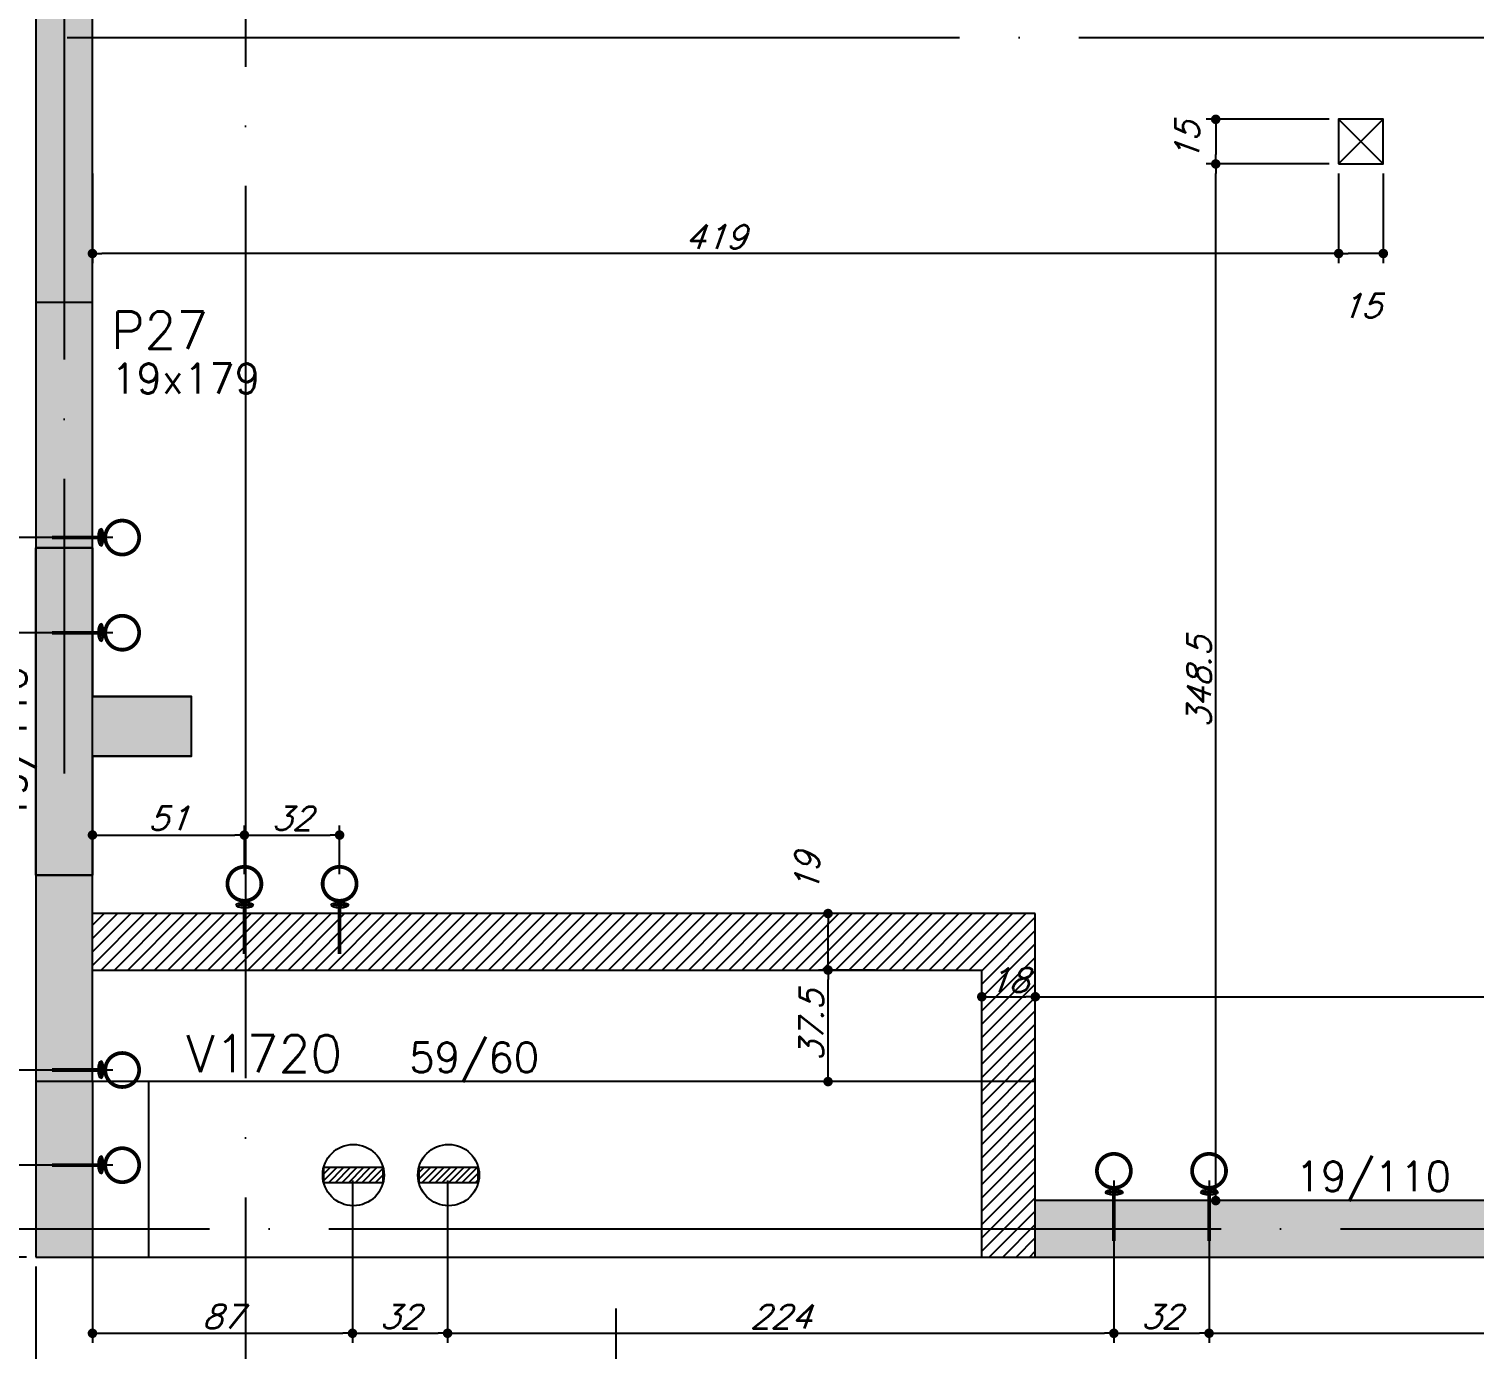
# Model space of a CAD drawing. Header units: millimetres. Extents: x -2368 to 4502, y -2283 to 2217.
# Drawn here: x 1492.6 to 1978.5, y -925.4 to -481.6 of the extents above; entities that cross this region are included whole.
import ezdxf
from ezdxf.enums import TextEntityAlignment as Align

# ---------------------------------------------------------------- set-up
doc = ezdxf.new("R2010")
doc.units = ezdxf.units.MM
doc.header["$LTSCALE"] = 50
doc.linetypes.add('EIXO', pattern=[6.8, 6, -0.4, 0, -0.4])
for name, color, linetype in [('F-ARM', 6, 'Continuous'), ('F-AUX-RED', 1, 'Continuous'), ('F-CORTE', 4, 'Continuous'), ('F-CORTE-INDICAÇÃO', 4, 'Continuous'), ('F-COTAS', 106, 'Continuous'), ('F-COTAS ANCORAGEM', 106, 'Continuous'), ('F-COTAS-FUROS', 50, 'Continuous'), ('F-DESNIVEL-1', 254, 'Continuous'), ('F-EIXO', 12, 'EIXO'), ('F-GANCHOS', 4, 'Continuous'), ('F-PILARES-DIM', 172, 'Continuous'), ('F-PILARES-M', 170, 'Continuous'), ('F-PILARES-NOME', 170, 'Continuous'), ('F-SOLIDO-CORTE', 71, 'Continuous'), ('F-TEXTO', 6, 'Continuous'), ('F-VIGAS', 3, 'Continuous'), ('F-VIGAS-DIM', 2, 'Continuous'), ('F-VIGAS-NOME', 4, 'Continuous'), ('F-VÃO', 1, 'Continuous')]:
    doc.layers.add(name, color=color, linetype=linetype)
doc.styles.add('CP-TEXT-INCL', font='romans.shx', dxfattribs={"oblique": 20})
doc.styles.add('MCP', font='romans.shx')
doc.styles.add('ROMANS', font='romans.shx')
doc.dimstyles.new('CP-COTAS-50', dxfattribs={"dimscale": 0.64, "dimtxt": 12.5, "dimasz": 5, "dimexe": 5, "dimexo": 5, "dimgap": 2.5, "dimtad": 1, "dimdec": 1, "dimdsep": 46, "dimtxsty": 'CP-TEXT-INCL', "dimblk1": 'DOT', "dimblk2": 'DOT', "dimsah": 1, "dimcen": 9, "dimclrd": 256, "dimclre": 256, "dimclrt": 256, "dimadec": 0, "dimazin": 0, "dimtfac": 1, "dimtdec": 1, "dimtmove": 2, "dimatfit": 3, "dimldrblk": 'DOT', "dimfxl": 0, "dimtolj": 1, "dimarcsym": 0})

# ---------------------------------------------------------------- blocks, each defined once
blk = doc.blocks.new('*U9')
at = {"layer": 'F-CORTE-INDICAÇÃO'}
for p, q in [((-100, 0), (-170, 0)), ((-80, 0), (-90, 0)), ((-70, 0), (0, 0))]:
    blk.add_line(p, q, dxfattribs=at)
blk.add_lwpolyline([(-112, 6, 0.802585), (-111.15, 9.81), (-140, 23.26), (-168.85, 9.81, 0.802585), (-168, 6)], format="xyb", close=True, dxfattribs=at)
at = {"layer": 'F-CORTE-INDICAÇÃO', "style": 'ROMANS'}
blk.add_attdef('CORTE', text='', height=15, dxfattribs=at).set_placement((-140, 35.76), align=Align.MIDDLE_CENTER)
at = {"layer": 'F-CORTE-INDICAÇÃO', "color": 2, "style": 'ROMANS'}
blk.add_attdef('FOLHA', text='', height=12, dxfattribs=at).set_placement((-140, -10), align=Align.MIDDLE_CENTER)
blk = doc.blocks.new('*U19')
at = {"layer": 'F-EIXO'}
blk.add_line((0, 0), (0, -2827.07), dxfattribs=at)
at = {"layer": 'F-TEXTO', "style": 'ROMANS'}
blk.add_attdef('EIXO', text='', height=17.5, rotation=360, dxfattribs=at).set_placement((0, 28.21), align=Align.MIDDLE_CENTER)
blk = doc.blocks.new('*U14')
at = {"layer": 'F-EIXO'}
blk.add_line((0, 0), (4945.5, 0), dxfattribs=at)
at = {"layer": 'F-TEXTO', "style": 'ROMANS'}
blk.add_attdef('EIXO', text='', height=17.5, dxfattribs=at).set_placement((-28.21, 0), align=Align.MIDDLE_CENTER)
blk = doc.blocks.new('*U15')
at = {"layer": 'F-EIXO'}
blk.add_line((0, 0), (0, -2479.78), dxfattribs=at)
at = {"layer": 'F-TEXTO', "style": 'ROMANS'}
blk.add_attdef('EIXO', text='', height=17.5, rotation=360, dxfattribs=at).set_placement((0, 28.21), align=Align.MIDDLE_CENTER)
blk = doc.blocks.new('*U17')
at = {"layer": 'F-EIXO'}
blk.add_line((0, 0), (4857.54, 0), dxfattribs=at)
at = {"layer": 'F-TEXTO', "style": 'ROMANS'}
blk.add_attdef('EIXO', text='', height=17.5, dxfattribs=at).set_placement((-28.21, 0), align=Align.MIDDLE_CENTER)
blk = doc.blocks.new('_DOT')
at = {"color": 0, "linetype": 'ByBlock'}
blk.add_line((-0.5, 0), (-1, 0), dxfattribs=at)
at = {"color": 0, "linetype": 'ByBlock', "const_width": 0.5}
blk.add_lwpolyline([(-0.25, 0, 1), (0.25, 0, 1)], format="xyb", close=True, dxfattribs=at)
blk = doc.blocks.new('*D159')
at = {"layer": 'DEFPOINTS', "color": 0, "transparency": 16777216}
for p in [(2236, -806.98), (1831, -814.84), (2236, -814.84)]:
    blk.add_point(p, dxfattribs=at)
at = {"layer": 'F-COTAS', "lineweight": -2, "transparency": 16777216}
for p, q in [((1831, -811.64), (1831, -803.78)), ((2236, -811.64), (2236, -803.78)), ((1834.2, -806.98), (2232.8, -806.98))]:
    blk.add_line(p, q, dxfattribs=at)
at = {"layer": 'F-COTAS', "lineweight": -2, "transparency": 16777216, "xscale": 3.2, "yscale": 3.2, "zscale": 3.2, "rotation": 180}
blk.add_blockref('_DOT', (1831, -806.98), dxfattribs=at)
at = {"layer": 'F-COTAS', "lineweight": -2, "transparency": 16777216, "xscale": 3.2, "yscale": 3.2, "zscale": 3.2}
blk.add_blockref('_DOT', (2236, -806.98), dxfattribs=at)
at = {"layer": 'F-COTAS', "transparency": 16777216, "insert": (2033.5, -801.38), "char_height": 8, "attachment_point": 5, "style": 'CP-TEXT-INCL'}
blk.add_mtext('\\A1;405', dxfattribs=at)
blk = doc.blocks.new('*D160')
at = {"layer": 'DEFPOINTS', "color": 0, "transparency": 16777216}
for p in [(1831, -806.98), (1813, -829.07), (1831, -829.07)]:
    blk.add_point(p, dxfattribs=at)
at = {"layer": 'F-COTAS', "lineweight": -2, "transparency": 16777216}
for p, q in [((1813, -825.87), (1813, -803.78)), ((1831, -825.87), (1831, -803.78)), ((1816.2, -806.98), (1827.8, -806.98))]:
    blk.add_line(p, q, dxfattribs=at)
at = {"layer": 'F-COTAS', "lineweight": -2, "transparency": 16777216, "xscale": 3.2, "yscale": 3.2, "zscale": 3.2, "rotation": 180}
blk.add_blockref('_DOT', (1813, -806.98), dxfattribs=at)
at = {"layer": 'F-COTAS', "lineweight": -2, "transparency": 16777216, "xscale": 3.2, "yscale": 3.2, "zscale": 3.2}
blk.add_blockref('_DOT', (1831, -806.98), dxfattribs=at)
at = {"layer": 'F-COTAS', "transparency": 16777216, "insert": (1822, -801.38), "char_height": 8, "attachment_point": 5, "style": 'CP-TEXT-INCL'}
blk.add_mtext('\\A1;18', dxfattribs=at)
blk = doc.blocks.new('*D161')
at = {"layer": 'DEFPOINTS', "color": 0, "transparency": 16777216}
for p in [(1761.31, -798), (1761.31, -798), (1761.31, -835.5)]:
    blk.add_point(p, dxfattribs=at)
at = {"layer": 'F-COTAS', "lineweight": -2, "transparency": 16777216}
blk.add_line((1761.31, -832.3), (1761.31, -801.2), dxfattribs=at)
at = {"layer": 'F-COTAS', "lineweight": -2, "transparency": 16777216, "xscale": 3.2, "yscale": 3.2, "zscale": 3.2}
for p, rotation in [((1761.31, -798), 90), ((1761.31, -835.5), 270)]:
    blk.add_blockref('_DOT', p, dxfattribs=dict(at, rotation=rotation))
at = {"layer": 'F-COTAS', "transparency": 16777216, "insert": (1755.71, -816.75), "char_height": 8, "attachment_point": 5, "rotation": 90, "style": 'CP-TEXT-INCL'}
blk.add_mtext('\\A1;37.5', dxfattribs=at)
blk = doc.blocks.new('*D162')
at = {"layer": 'DEFPOINTS', "color": 0, "transparency": 16777216}
for p in [(1761.31, -779), (1780.39, -779), (1780.39, -798)]:
    blk.add_point(p, dxfattribs=at)
at = {"layer": 'F-COTAS', "lineweight": -2, "transparency": 16777216}
for p, q in [((1777.19, -779), (1758.11, -779)), ((1761.31, -794.8), (1761.31, -782.2)), ((1777.19, -798), (1758.11, -798))]:
    blk.add_line(p, q, dxfattribs=at)
at = {"layer": 'F-COTAS', "lineweight": -2, "transparency": 16777216, "xscale": 3.2, "yscale": 3.2, "zscale": 3.2}
for p, rotation in [((1761.31, -779), 90), ((1761.31, -798), 270)]:
    blk.add_blockref('_DOT', p, dxfattribs=dict(at, rotation=rotation))
at = {"layer": 'F-COTAS', "transparency": 16777216, "insert": (1754.31, -765.28), "char_height": 8, "attachment_point": 5, "rotation": 90, "style": 'CP-TEXT-INCL'}
blk.add_mtext('\\A1;19', dxfattribs=at)
blk = doc.blocks.new('*D224')
at = {"layer": 'DEFPOINTS', "color": 0, "transparency": 16777216}
for p in [(-1389, -579), (2295, -855.53), (2295, -972.32)]:
    blk.add_point(p, dxfattribs=at)
at = {"layer": 'F-COTAS', "lineweight": -2, "transparency": 16777216}
for p, q in [((-1389, -582.2), (-1389, -975.52)), ((2295, -858.73), (2295, -975.52)), ((-1385.8, -972.32), (2291.8, -972.32))]:
    blk.add_line(p, q, dxfattribs=at)
at = {"layer": 'F-COTAS', "lineweight": -2, "transparency": 16777216, "xscale": 3.2, "yscale": 3.2, "zscale": 3.2, "rotation": 180}
blk.add_blockref('_DOT', (-1389, -972.32), dxfattribs=at)
at = {"layer": 'F-COTAS', "lineweight": -2, "transparency": 16777216, "xscale": 3.2, "yscale": 3.2, "zscale": 3.2}
blk.add_blockref('_DOT', (2295, -972.32), dxfattribs=at)
at = {"layer": 'F-COTAS', "transparency": 16777216, "insert": (453, -966.72), "char_height": 8, "attachment_point": 5, "style": 'CP-TEXT-INCL'}
blk.add_mtext('\\A1;3684', dxfattribs=at)
blk = doc.blocks.new('*D241')
at = {"layer": 'DEFPOINTS', "color": 0, "transparency": 16777216}
for p in [(1495, -894.5), (1565.5, -980.76), (1565.5, -1008.62)]:
    blk.add_point(p, dxfattribs=at)
at = {"layer": 'F-COTAS', "lineweight": -2, "transparency": 16777216}
for p, q in [((1495, -897.7), (1495, -1011.82)), ((1565.5, -983.96), (1565.5, -1011.82)), ((1498.2, -1008.62), (1562.3, -1008.62))]:
    blk.add_line(p, q, dxfattribs=at)
at = {"layer": 'F-COTAS', "lineweight": -2, "transparency": 16777216, "xscale": 3.2, "yscale": 3.2, "zscale": 3.2, "rotation": 180}
blk.add_blockref('_DOT', (1495, -1008.62), dxfattribs=at)
at = {"layer": 'F-COTAS', "lineweight": -2, "transparency": 16777216, "xscale": 3.2, "yscale": 3.2, "zscale": 3.2}
blk.add_blockref('_DOT', (1565.5, -1008.62), dxfattribs=at)
at = {"layer": 'F-COTAS', "transparency": 16777216, "insert": (1530.25, -1003.02), "char_height": 8, "attachment_point": 5, "style": 'CP-TEXT-INCL'}
blk.add_mtext('\\A1;70.5', dxfattribs=at)
blk = doc.blocks.new('*U342')
at = {"layer": 'F-VÃO'}
for p, q in [((0, 0), (15, 15)), ((0, 15), (15, 0))]:
    blk.add_line(p, q, dxfattribs=at)
at = {"layer": 'F-VÃO', "color": 3}
blk.add_lwpolyline([(0, 0), (15, 0), (15, 15), (0, 15)], close=True, dxfattribs=at)
blk = doc.blocks.new('*D306')
at = {"layer": 'DEFPOINTS', "color": 0, "transparency": 16777216}
for p in [(1514, -527), (1932.98, -527), (1514, -557.11)]:
    blk.add_point(p, dxfattribs=at)
at = {"layer": 'F-COTAS-FUROS', "lineweight": -2, "transparency": 16777216}
for p, q in [((1514, -530.2), (1514, -560.31)), ((1932.98, -530.2), (1932.98, -560.31)), ((1929.78, -557.11), (1517.2, -557.11))]:
    blk.add_line(p, q, dxfattribs=at)
at = {"layer": 'F-COTAS-FUROS', "lineweight": -2, "transparency": 16777216, "xscale": 3.2, "yscale": 3.2, "zscale": 3.2, "rotation": 180}
blk.add_blockref('_DOT', (1514, -557.11), dxfattribs=at)
at = {"layer": 'F-COTAS-FUROS', "lineweight": -2, "transparency": 16777216, "xscale": 3.2, "yscale": 3.2, "zscale": 3.2}
blk.add_blockref('_DOT', (1932.98, -557.11), dxfattribs=at)
at = {"layer": 'F-COTAS-FUROS', "transparency": 16777216, "insert": (1723.49, -551.51), "char_height": 8, "attachment_point": 5, "style": 'CP-TEXT-INCL'}
blk.add_mtext('\\A1;419', dxfattribs=at)
blk = doc.blocks.new('*D307')
at = {"layer": 'DEFPOINTS', "color": 0, "transparency": 16777216}
for p in [(1932.98, -527), (1947.98, -527), (1932.98, -557.11)]:
    blk.add_point(p, dxfattribs=at)
at = {"layer": 'F-COTAS-FUROS', "lineweight": -2, "transparency": 16777216}
for p, q in [((1932.98, -530.2), (1932.98, -560.31)), ((1947.98, -530.2), (1947.98, -560.31)), ((1944.78, -557.11), (1936.18, -557.11))]:
    blk.add_line(p, q, dxfattribs=at)
at = {"layer": 'F-COTAS-FUROS', "lineweight": -2, "transparency": 16777216, "xscale": 3.2, "yscale": 3.2, "zscale": 3.2, "rotation": 180}
blk.add_blockref('_DOT', (1932.98, -557.11), dxfattribs=at)
at = {"layer": 'F-COTAS-FUROS', "lineweight": -2, "transparency": 16777216, "xscale": 3.2, "yscale": 3.2, "zscale": 3.2}
blk.add_blockref('_DOT', (1947.98, -557.11), dxfattribs=at)
at = {"layer": 'F-COTAS-FUROS', "transparency": 16777216, "insert": (1940.48, -574.71), "char_height": 8, "attachment_point": 5, "style": 'CP-TEXT-INCL'}
blk.add_mtext('\\A1;15', dxfattribs=at)
blk = doc.blocks.new('*D308')
at = {"layer": 'DEFPOINTS', "color": 0, "transparency": 16777216}
for p in [(1891.65, -527), (1932.98, -527), (1910.24, -875.5)]:
    blk.add_point(p, dxfattribs=at)
at = {"layer": 'F-COTAS-FUROS', "lineweight": -2, "transparency": 16777216}
for p, q in [((1929.78, -527), (1888.45, -527)), ((1891.65, -872.3), (1891.65, -530.2)), ((1907.04, -875.5), (1888.45, -875.5))]:
    blk.add_line(p, q, dxfattribs=at)
at = {"layer": 'F-COTAS-FUROS', "lineweight": -2, "transparency": 16777216, "xscale": 3.2, "yscale": 3.2, "zscale": 3.2}
for p, rotation in [((1891.65, -527), 90), ((1891.65, -875.5), 270)]:
    blk.add_blockref('_DOT', p, dxfattribs=dict(at, rotation=rotation))
at = {"layer": 'F-COTAS-FUROS', "transparency": 16777216, "insert": (1886.05, -701.25), "char_height": 8, "attachment_point": 5, "rotation": 90, "style": 'CP-TEXT-INCL'}
blk.add_mtext('\\A1;348.5', dxfattribs=at)
blk = doc.blocks.new('*D309')
at = {"layer": 'DEFPOINTS', "color": 0, "transparency": 16777216}
for p in [(1932.98, -512), (1891.65, -527), (1932.98, -527)]:
    blk.add_point(p, dxfattribs=at)
at = {"layer": 'F-COTAS-FUROS', "lineweight": -2, "transparency": 16777216}
for p, q in [((1929.78, -512), (1888.45, -512)), ((1891.65, -515.2), (1891.65, -523.8)), ((1929.78, -527), (1888.45, -527))]:
    blk.add_line(p, q, dxfattribs=at)
at = {"layer": 'F-COTAS-FUROS', "lineweight": -2, "transparency": 16777216, "xscale": 3.2, "yscale": 3.2, "zscale": 3.2}
for p, rotation in [((1891.65, -512), 90), ((1891.65, -527), 270)]:
    blk.add_blockref('_DOT', p, dxfattribs=dict(at, rotation=rotation))
at = {"layer": 'F-COTAS-FUROS', "transparency": 16777216, "insert": (1882.05, -519.5), "char_height": 8, "attachment_point": 5, "rotation": 90, "style": 'CP-TEXT-INCL'}
blk.add_mtext('\\A1;15', dxfattribs=at)
blk = doc.blocks.new('PB-ANC_VISTA')
at = {"layer": 'F-GANCHOS'}
h = blk.add_hatch(color=256, dxfattribs=at)
edge = h.paths.add_edge_path()
edge.add_ellipse((0, 0.0049), major_axis=(-0.0142, 0), ratio=0.343552, start_angle=152.7965, end_angle=253.9579, ccw=False)
edge.add_spline(control_points=[(0.0126, 0.0027), (0.0118, 0.0035), (0.0109, 0.0039), (0.0094, 0.0046), (0.0089, 0.0048), (0.0084, 0.0049)], knot_values=[3.709013, 3.709013, 3.709013, 3.709013, 3.826962, 3.826962, 3.975536, 3.975536, 3.975536, 3.975536], degree=3, periodic=0)
edge.add_spline(control_points=[(0.0084, 0.0049), (0.0083, 0.005), (0.0082, 0.005), (0.0075, 0.0052), (0.0068, 0.0054), (0.0054, 0.0056), (0.0046, 0.0057), (0.0025, 0.006), (0.001, 0.006), (-0.0019, 0.006), (-0.0033, 0.0059), (-0.006, 0.0055), (-0.0072, 0.0053), (-0.0083, 0.005), (-0.0084, 0.0049), (-0.0084, 0.0049)], knot_values=[3.975536, 3.975536, 3.975536, 3.975536, 4.020815, 4.020815, 4.214669, 4.214669, 4.408523, 4.408523, 4.746248, 4.746248, 5.083972, 5.083972, 5.421697, 5.421697, 5.450325, 5.450325, 5.450325, 5.450325], degree=3, periodic=0)
edge.add_spline(control_points=[(-0.0084, 0.0049), (-0.009, 0.0047), (-0.0094, 0.0046), (-0.0101, 0.0043), (-0.0109, 0.004), (-0.0119, 0.0031), (-0.0123, 0.0028), (-0.0125, 0.0026)], knot_values=[5.450325, 5.450325, 5.450325, 5.450325, 5.63804, 5.63804, 5.767465, 5.767465, 5.83324, 5.83324, 5.83324, 5.83324], degree=3, periodic=0)
edge.add_ellipse((0, 0.0049), major_axis=(-0.0142, 0), ratio=0.343552, start_angle=286.0421, end_angle=388.2135, ccw=False)
edge.add_arc((0, 0.0406), 0.0312, 262.7795, 270)
edge.add_arc((0, 0.0406), 0.0312, 270, 277.2205)
edge = h.paths.add_edge_path()
edge.add_spline(control_points=[(-0.0084, 0.0049), (-0.0081, 0.0048), (-0.0077, 0.0047), (-0.0062, 0.0044), (-0.0049, 0.0042), (-0.0022, 0.0039), (-0.0008, 0.0039), (0.0023, 0.0039), (0.0039, 0.004), (0.0065, 0.0044), (0.0076, 0.0047), (0.0084, 0.0049)], knot_values=[0.872578, 0.872578, 0.872578, 0.872578, 0.983497, 0.983497, 1.300773, 1.300773, 1.618048, 1.618048, 1.991026, 1.991026, 2.268927, 2.268927, 2.268927, 2.268927], degree=3, periodic=0)
edge.add_spline(control_points=[(0.0084, 0.0049), (0.0089, 0.0048), (0.0094, 0.0046), (0.0109, 0.0039), (0.0118, 0.0035), (0.0126, 0.0027)], knot_values=[3.709013, 3.709013, 3.709013, 3.709013, 3.857587, 3.857587, 3.975536, 3.975536, 3.975536, 3.975536], degree=3, periodic=0)
edge.add_ellipse((0, 0.0049), major_axis=(-0.0142, 0), ratio=0.343552, start_angle=28.2135, end_angle=152.7965, ccw=False)
edge.add_spline(control_points=[(-0.0125, 0.0026), (-0.0123, 0.0028), (-0.0119, 0.0031), (-0.0109, 0.004), (-0.0101, 0.0043), (-0.0094, 0.0046), (-0.009, 0.0047), (-0.0084, 0.0049)], knot_values=[5.450325, 5.450325, 5.450325, 5.450325, 5.5161, 5.5161, 5.645525, 5.645525, 5.83324, 5.83324, 5.83324, 5.83324], degree=3, periodic=0)
blk.add_line((0.0031, 0.0093), (-0.0031, 0.0093), dxfattribs=at)
at = {"layer": 'F-GANCHOS', "const_width": 0.00625}
blk.add_lwpolyline([(-0.0005, 0.0121, -1), (-0.0005, 0.0683, -1)], format="xyb", close=True, dxfattribs=at)
blk.add_lwpolyline([(-0.0005, -0.0757), (-0.0005, 0.0098)], dxfattribs=at)
at = {"layer": 'F-GANCHOS'}
blk.add_ellipse((0, 0.0049), major_axis=(-0.0142, 0), ratio=0.343552, dxfattribs=at)
for points, knots in [([(0.0126, 0.0027), (0.0118, 0.0035), (0.0109, 0.0039), (0.0091, 0.0047), (0.0086, 0.0049), (0.0075, 0.0052), (0.0068, 0.0054), (0.0054, 0.0056), (0.0046, 0.0057), (0.0025, 0.006), (0.001, 0.006), (-0.0019, 0.006), (-0.0033, 0.0059), (-0.006, 0.0055), (-0.0072, 0.0053), (-0.0088, 0.0048), (-0.0094, 0.0046), (-0.0101, 0.0043), (-0.0109, 0.004), (-0.0119, 0.0031), (-0.0123, 0.0028), (-0.0125, 0.0026)], [3.709013, 3.709013, 3.709013, 3.709013, 3.826962, 3.826962, 4.020815, 4.020815, 4.214669, 4.214669, 4.408523, 4.408523, 4.746248, 4.746248, 5.083972, 5.083972, 5.421697, 5.421697, 5.63804, 5.63804, 5.767465, 5.767465, 5.83324, 5.83324, 5.83324, 5.83324]), ([(-0.0084, 0.0049), (-0.0081, 0.0048), (-0.0077, 0.0047), (-0.0062, 0.0044), (-0.0049, 0.0042), (-0.0022, 0.0039), (-0.0008, 0.0039), (0.0023, 0.0039), (0.0039, 0.004), (0.0065, 0.0044), (0.0076, 0.0047), (0.0084, 0.0049)], [0.872578, 0.872578, 0.872578, 0.872578, 0.983497, 0.983497, 1.300773, 1.300773, 1.618048, 1.618048, 1.991026, 1.991026, 2.268927, 2.268927, 2.268927, 2.268927])]:
    blk.add_open_spline(points, degree=3, knots=knots, dxfattribs=at)
blk = doc.blocks.new('*U454')
at = {"layer": 'F-GANCHOS', "xscale": 203.1746031736276, "yscale": 203.1746031736276, "zscale": 203.1746031736276}
blk.add_blockref('PB-ANC_VISTA', (6.25, 20.83), dxfattribs=at)
blk = doc.blocks.new('*U457')
at = {"layer": 'F-GANCHOS', "xscale": 203.1746031736276, "yscale": 203.1746031736276, "zscale": 203.1746031736276}
blk.add_blockref('PB-ANC_VISTA', (30.75, 227.97), dxfattribs=at)
blk = doc.blocks.new('*U458')
at = {"layer": 'F-GANCHOS', "xscale": 203.1746031736276, "yscale": 203.1746031736276, "zscale": 203.1746031736276}
blk.add_blockref('PB-ANC_VISTA', (6.25, 56.44), dxfattribs=at)
blk = doc.blocks.new('*D466')
at = {"layer": 'DEFPOINTS', "color": 0, "transparency": 16777216}
for p in [(1601.41, -865.5), (1633.41, -865.5), (1633.41, -920.11)]:
    blk.add_point(p, dxfattribs=at)
at = {"layer": 'F-COTAS ANCORAGEM', "lineweight": -2, "transparency": 16777216}
for p, q in [((1601.41, -868.7), (1601.41, -923.31)), ((1633.41, -868.7), (1633.41, -923.31)), ((1604.61, -920.11), (1630.21, -920.11))]:
    blk.add_line(p, q, dxfattribs=at)
at = {"layer": 'F-COTAS ANCORAGEM', "lineweight": -2, "transparency": 16777216, "xscale": 3.2, "yscale": 3.2, "zscale": 3.2, "rotation": 180}
blk.add_blockref('_DOT', (1601.41, -920.11), dxfattribs=at)
at = {"layer": 'F-COTAS ANCORAGEM', "lineweight": -2, "transparency": 16777216, "xscale": 3.2, "yscale": 3.2, "zscale": 3.2}
blk.add_blockref('_DOT', (1633.41, -920.11), dxfattribs=at)
at = {"layer": 'F-COTAS ANCORAGEM', "transparency": 16777216, "insert": (1617.41, -914.51), "char_height": 8, "attachment_point": 5, "style": 'CP-TEXT-INCL'}
blk.add_mtext('\\A1;32', dxfattribs=at)
blk = doc.blocks.new('*D467')
at = {"layer": 'DEFPOINTS', "color": 0, "transparency": 16777216}
for p in [(1601.41, -865.5), (1514, -871.16), (1601.41, -920.11)]:
    blk.add_point(p, dxfattribs=at)
at = {"layer": 'F-COTAS ANCORAGEM', "lineweight": -2, "transparency": 16777216}
for p, q in [((1601.41, -868.7), (1601.41, -923.31)), ((1514, -874.36), (1514, -923.31)), ((1517.2, -920.11), (1598.21, -920.11))]:
    blk.add_line(p, q, dxfattribs=at)
at = {"layer": 'F-COTAS ANCORAGEM', "lineweight": -2, "transparency": 16777216, "xscale": 3.2, "yscale": 3.2, "zscale": 3.2, "rotation": 180}
blk.add_blockref('_DOT', (1514, -920.11), dxfattribs=at)
at = {"layer": 'F-COTAS ANCORAGEM', "lineweight": -2, "transparency": 16777216, "xscale": 3.2, "yscale": 3.2, "zscale": 3.2}
blk.add_blockref('_DOT', (1601.41, -920.11), dxfattribs=at)
at = {"layer": 'F-COTAS ANCORAGEM', "transparency": 16777216, "insert": (1557.7, -914.51), "char_height": 8, "attachment_point": 5, "style": 'CP-TEXT-INCL'}
blk.add_mtext('\\A1;87', dxfattribs=at)
blk = doc.blocks.new('*D468')
at = {"layer": 'DEFPOINTS', "color": 0, "transparency": 16777216}
for p in [(1633.41, -865.5), (1857.41, -865.5), (1857.41, -920.11)]:
    blk.add_point(p, dxfattribs=at)
at = {"layer": 'F-COTAS ANCORAGEM', "lineweight": -2, "transparency": 16777216}
for p, q in [((1633.41, -868.7), (1633.41, -923.31)), ((1857.41, -868.7), (1857.41, -923.31)), ((1636.61, -920.11), (1854.21, -920.11))]:
    blk.add_line(p, q, dxfattribs=at)
at = {"layer": 'F-COTAS ANCORAGEM', "lineweight": -2, "transparency": 16777216, "xscale": 3.2, "yscale": 3.2, "zscale": 3.2, "rotation": 180}
blk.add_blockref('_DOT', (1633.41, -920.11), dxfattribs=at)
at = {"layer": 'F-COTAS ANCORAGEM', "lineweight": -2, "transparency": 16777216, "xscale": 3.2, "yscale": 3.2, "zscale": 3.2}
blk.add_blockref('_DOT', (1857.41, -920.11), dxfattribs=at)
at = {"layer": 'F-COTAS ANCORAGEM', "transparency": 16777216, "insert": (1745.41, -914.51), "char_height": 8, "attachment_point": 5, "style": 'CP-TEXT-INCL'}
blk.add_mtext('\\A1;224', dxfattribs=at)
blk = doc.blocks.new('*D469')
at = {"layer": 'DEFPOINTS', "color": 0, "transparency": 16777216}
for p in [(1857.41, -865.5), (1889.41, -865.5), (1889.41, -920.11)]:
    blk.add_point(p, dxfattribs=at)
at = {"layer": 'F-COTAS ANCORAGEM', "lineweight": -2, "transparency": 16777216}
for p, q in [((1857.41, -868.7), (1857.41, -923.31)), ((1889.41, -868.7), (1889.41, -923.31)), ((1860.61, -920.11), (1886.21, -920.11))]:
    blk.add_line(p, q, dxfattribs=at)
at = {"layer": 'F-COTAS ANCORAGEM', "lineweight": -2, "transparency": 16777216, "xscale": 3.2, "yscale": 3.2, "zscale": 3.2, "rotation": 180}
blk.add_blockref('_DOT', (1857.41, -920.11), dxfattribs=at)
at = {"layer": 'F-COTAS ANCORAGEM', "lineweight": -2, "transparency": 16777216, "xscale": 3.2, "yscale": 3.2, "zscale": 3.2}
blk.add_blockref('_DOT', (1889.41, -920.11), dxfattribs=at)
at = {"layer": 'F-COTAS ANCORAGEM', "transparency": 16777216, "insert": (1873.41, -914.51), "char_height": 8, "attachment_point": 5, "style": 'CP-TEXT-INCL'}
blk.add_mtext('\\A1;32', dxfattribs=at)
blk = doc.blocks.new('*D470')
at = {"layer": 'DEFPOINTS', "color": 0, "transparency": 16777216}
for p in [(1889.41, -865.5), (2113.41, -865.5), (2113.41, -920.11)]:
    blk.add_point(p, dxfattribs=at)
at = {"layer": 'F-COTAS ANCORAGEM', "lineweight": -2, "transparency": 16777216}
for p, q in [((1889.41, -868.7), (1889.41, -923.31)), ((2113.41, -868.7), (2113.41, -923.31)), ((1892.61, -920.11), (2110.21, -920.11))]:
    blk.add_line(p, q, dxfattribs=at)
at = {"layer": 'F-COTAS ANCORAGEM', "lineweight": -2, "transparency": 16777216, "xscale": 3.2, "yscale": 3.2, "zscale": 3.2, "rotation": 180}
blk.add_blockref('_DOT', (1889.41, -920.11), dxfattribs=at)
at = {"layer": 'F-COTAS ANCORAGEM', "lineweight": -2, "transparency": 16777216, "xscale": 3.2, "yscale": 3.2, "zscale": 3.2}
blk.add_blockref('_DOT', (2113.41, -920.11), dxfattribs=at)
at = {"layer": 'F-COTAS ANCORAGEM', "transparency": 16777216, "insert": (2001.41, -914.51), "char_height": 8, "attachment_point": 5, "style": 'CP-TEXT-INCL'}
blk.add_mtext('\\A1;224', dxfattribs=at)
blk = doc.blocks.new('*D491')
at = {"layer": 'DEFPOINTS', "color": 0, "transparency": 16777216}
for p in [(1565.09, -752.61), (1514, -762.64), (1565.09, -769)]:
    blk.add_point(p, dxfattribs=at)
at = {"layer": 'F-COTAS ANCORAGEM', "lineweight": -2, "transparency": 16777216}
for p, q in [((1514, -759.44), (1514, -749.41)), ((1517.2, -752.61), (1561.89, -752.61)), ((1565.09, -765.8), (1565.09, -749.41))]:
    blk.add_line(p, q, dxfattribs=at)
at = {"layer": 'F-COTAS ANCORAGEM', "lineweight": -2, "transparency": 16777216, "xscale": 3.2, "yscale": 3.2, "zscale": 3.2, "rotation": 180}
blk.add_blockref('_DOT', (1514, -752.61), dxfattribs=at)
at = {"layer": 'F-COTAS ANCORAGEM', "lineweight": -2, "transparency": 16777216, "xscale": 3.2, "yscale": 3.2, "zscale": 3.2}
blk.add_blockref('_DOT', (1565.09, -752.61), dxfattribs=at)
at = {"layer": 'F-COTAS ANCORAGEM', "transparency": 16777216, "insert": (1539.55, -747.01), "char_height": 8, "attachment_point": 5, "style": 'CP-TEXT-INCL'}
blk.add_mtext('\\A1;51', dxfattribs=at)
blk = doc.blocks.new('*D492')
at = {"layer": 'DEFPOINTS', "color": 0, "transparency": 16777216}
for p in [(1597.09, -752.61), (1565.09, -769), (1597.09, -769)]:
    blk.add_point(p, dxfattribs=at)
at = {"layer": 'F-COTAS ANCORAGEM', "lineweight": -2, "transparency": 16777216}
for p, q in [((1565.09, -765.8), (1565.09, -749.41)), ((1568.29, -752.61), (1593.89, -752.61)), ((1597.09, -765.8), (1597.09, -749.41))]:
    blk.add_line(p, q, dxfattribs=at)
at = {"layer": 'F-COTAS ANCORAGEM', "lineweight": -2, "transparency": 16777216, "xscale": 3.2, "yscale": 3.2, "zscale": 3.2, "rotation": 180}
blk.add_blockref('_DOT', (1565.09, -752.61), dxfattribs=at)
at = {"layer": 'F-COTAS ANCORAGEM', "lineweight": -2, "transparency": 16777216, "xscale": 3.2, "yscale": 3.2, "zscale": 3.2}
blk.add_blockref('_DOT', (1597.09, -752.61), dxfattribs=at)
at = {"layer": 'F-COTAS ANCORAGEM', "transparency": 16777216, "insert": (1581.09, -747.01), "char_height": 8, "attachment_point": 5, "style": 'CP-TEXT-INCL'}
blk.add_mtext('\\A1;32', dxfattribs=at)
blk = doc.blocks.new('*D493')
at = {"layer": 'DEFPOINTS', "color": 0, "transparency": 16777216}
for p in [(1459.67, -863.6), (1524, -863.6), (1495, -894.5)]:
    blk.add_point(p, dxfattribs=at)
at = {"layer": 'F-COTAS ANCORAGEM', "lineweight": -2, "transparency": 16777216}
for p, q in [((1520.8, -863.6), (1456.47, -863.6)), ((1459.67, -891.3), (1459.67, -866.8)), ((1491.8, -894.5), (1456.47, -894.5))]:
    blk.add_line(p, q, dxfattribs=at)
at = {"layer": 'F-COTAS ANCORAGEM', "lineweight": -2, "transparency": 16777216, "xscale": 3.2, "yscale": 3.2, "zscale": 3.2}
for p, rotation in [((1459.67, -863.6), 90), ((1459.67, -894.5), 270)]:
    blk.add_blockref('_DOT', p, dxfattribs=dict(at, rotation=rotation))
at = {"layer": 'F-COTAS ANCORAGEM', "transparency": 16777216, "insert": (1454.07, -879.05), "char_height": 8, "attachment_point": 5, "rotation": 90, "style": 'CP-TEXT-INCL'}
blk.add_mtext('\\A1;31', dxfattribs=at)
blk = doc.blocks.new('*D494')
at = {"layer": 'DEFPOINTS', "color": 0, "transparency": 16777216}
for p in [(1459.67, -831.6), (1524, -831.6), (1524, -863.6)]:
    blk.add_point(p, dxfattribs=at)
at = {"layer": 'F-COTAS ANCORAGEM', "lineweight": -2, "transparency": 16777216}
for p, q in [((1520.8, -831.6), (1456.47, -831.6)), ((1459.67, -860.4), (1459.67, -834.8)), ((1520.8, -863.6), (1456.47, -863.6))]:
    blk.add_line(p, q, dxfattribs=at)
at = {"layer": 'F-COTAS ANCORAGEM', "lineweight": -2, "transparency": 16777216, "xscale": 3.2, "yscale": 3.2, "zscale": 3.2}
for p, rotation in [((1459.67, -831.6), 90), ((1459.67, -863.6), 270)]:
    blk.add_blockref('_DOT', p, dxfattribs=dict(at, rotation=rotation))
at = {"layer": 'F-COTAS ANCORAGEM', "transparency": 16777216, "insert": (1454.07, -847.6), "char_height": 8, "attachment_point": 5, "rotation": 90, "style": 'CP-TEXT-INCL'}
blk.add_mtext('\\A1;32', dxfattribs=at)
blk = doc.blocks.new('*D495')
at = {"layer": 'DEFPOINTS', "color": 0, "transparency": 16777216}
for p in [(1459.67, -684.6), (1524, -684.6), (1524, -831.6)]:
    blk.add_point(p, dxfattribs=at)
at = {"layer": 'F-COTAS ANCORAGEM', "lineweight": -2, "transparency": 16777216}
for p, q in [((1520.8, -684.6), (1456.47, -684.6)), ((1459.67, -828.4), (1459.67, -687.8)), ((1520.8, -831.6), (1456.47, -831.6))]:
    blk.add_line(p, q, dxfattribs=at)
at = {"layer": 'F-COTAS ANCORAGEM', "lineweight": -2, "transparency": 16777216, "xscale": 3.2, "yscale": 3.2, "zscale": 3.2}
for p, rotation in [((1459.67, -684.6), 90), ((1459.67, -831.6), 270)]:
    blk.add_blockref('_DOT', p, dxfattribs=dict(at, rotation=rotation))
at = {"layer": 'F-COTAS ANCORAGEM', "transparency": 16777216, "insert": (1454.07, -758.1), "char_height": 8, "attachment_point": 5, "rotation": 90, "style": 'CP-TEXT-INCL'}
blk.add_mtext('\\A1;147', dxfattribs=at)
blk = doc.blocks.new('*D496')
at = {"layer": 'DEFPOINTS', "color": 0, "transparency": 16777216}
for p in [(1459.67, -652.6), (1524, -652.6), (1524, -684.6)]:
    blk.add_point(p, dxfattribs=at)
at = {"layer": 'F-COTAS ANCORAGEM', "lineweight": -2, "transparency": 16777216}
for p, q in [((1520.8, -652.6), (1456.47, -652.6)), ((1459.67, -681.4), (1459.67, -655.8)), ((1520.8, -684.6), (1456.47, -684.6))]:
    blk.add_line(p, q, dxfattribs=at)
at = {"layer": 'F-COTAS ANCORAGEM', "lineweight": -2, "transparency": 16777216, "xscale": 3.2, "yscale": 3.2, "zscale": 3.2}
for p, rotation in [((1459.67, -652.6), 90), ((1459.67, -684.6), 270)]:
    blk.add_blockref('_DOT', p, dxfattribs=dict(at, rotation=rotation))
at = {"layer": 'F-COTAS ANCORAGEM', "transparency": 16777216, "insert": (1454.07, -668.6), "char_height": 8, "attachment_point": 5, "rotation": 90, "style": 'CP-TEXT-INCL'}
blk.add_mtext('\\A1;32', dxfattribs=at)
blk = doc.blocks.new('*D497')
at = {"layer": 'DEFPOINTS', "color": 0, "transparency": 16777216}
for p in [(1459.67, -428.6), (1524, -428.6), (1524, -652.6)]:
    blk.add_point(p, dxfattribs=at)
at = {"layer": 'F-COTAS ANCORAGEM', "lineweight": -2, "transparency": 16777216}
for p, q in [((1520.8, -428.6), (1456.47, -428.6)), ((1459.67, -649.4), (1459.67, -431.8)), ((1520.8, -652.6), (1456.47, -652.6))]:
    blk.add_line(p, q, dxfattribs=at)
at = {"layer": 'F-COTAS ANCORAGEM', "lineweight": -2, "transparency": 16777216, "xscale": 3.2, "yscale": 3.2, "zscale": 3.2}
for p, rotation in [((1459.67, -428.6), 90), ((1459.67, -652.6), 270)]:
    blk.add_blockref('_DOT', p, dxfattribs=dict(at, rotation=rotation))
at = {"layer": 'F-COTAS ANCORAGEM', "transparency": 16777216, "insert": (1454.07, -540.6), "char_height": 8, "attachment_point": 5, "rotation": 90, "style": 'CP-TEXT-INCL'}
blk.add_mtext('\\A1;224', dxfattribs=at)
blk = doc.blocks.new('PONTO ANCORAGEM_EST')
at = {"layer": 'F-ARM'}
h = blk.add_hatch(dxfattribs=at)
h.set_pattern_fill('ANSI31', color=2, scale=0.5)
h.paths.add_polyline_path([(-1159.55, 5937.09), (-1179.55, 5937.09), (-1179.55, 5932.09), (-1159.55, 5932.09)])
at = {"layer": 'F-ARM', "color": 3, "elevation": 0}
blk.add_lwpolyline([(-1179.55, 5932.09), (-1159.55, 5932.09), (-1159.55, 5937.09), (-1179.55, 5937.09)], close=True, dxfattribs=at)
at = {"layer": 'F-ARM', "color": 3}
blk.add_circle((-1169.55, 5934.59, 0), 10.31, dxfattribs=at)

msp = doc.modelspace()

# ---------------------------------------------------------------- hatches: boundary and pattern name
at = {"layer": 'F-AUX-RED'}
h = msp.add_hatch(dxfattribs=at)
h.set_pattern_fill('ANSI31', color=256)
h.set_pattern_definition([(45, (0, -5000), (-2.245064, 2.245064), [])])
h.paths.add_polyline_path([(1831, -779), (1514, -779), (1514, -798), (1813, -798), (1813, -894.5), (1831, -894.5)])
at = {"layer": 'F-DESNIVEL-1', "linetype": 'Continuous'}
msp.add_hatch(color=256, dxfattribs=at).paths.add_polyline_path([(1495, -573.5), (1514, -573.5), (1514, -394.5), (1495, -394.5)], flags=16)
at = {"layer": 'F-SOLIDO-CORTE', "linetype": 'Continuous'}
msp.add_hatch(color=256, dxfattribs=at).paths.add_polyline_path([(1495, -656.08), (1495, -766.08), (1514, -766.08), (1514, -726.08), (1547.35, -726.08), (1547.35, -706.08), (1514, -706.08), (1514, -656.08)], flags=16)
msp.add_hatch(color=256, dxfattribs=at).paths.add_polyline_path([(1495, -656.08), (1495, -766.08), (1514, -766.08), (1514, -726.08), (1547.35, -726.08), (1547.35, -706.08), (1514, -706.08), (1514, -656.08)], flags=16)

# ---------------------------------------------------------------- linework, layer by layer
at = {"layer": 'F-AUX-RED', "color": 2}
for p, q in [((1514, -798), (1514, -779)), ((1831, -779), (1514, -779)), ((1831, -894.5), (1831, -779)), ((1514, -798), (1813, -798)), ((1813, -894.5), (1813, -798)), ((1813, -894.5), (1831, -894.5))]:
    msp.add_line(p, q, dxfattribs=at)
at = {"layer": 'F-CORTE', "linetype": 'Continuous'}
msp.add_lwpolyline([(1495, -656.08), (1495, -766.08), (1514, -766.08), (1514, -726.08), (1547.35, -726.08), (1514, -726.08), (1514, -766.08), (1495, -766.08), (1495, -656.08), (1514, -656.08), (1514, -706.08), (1547.35, -706.08), (1514, -706.08), (1514, -656.08), (1495, -656.08)], dxfattribs=at)
at = {"layer": 'F-DESNIVEL-1', "linetype": 'Continuous'}
for points in [[(1495, -835.4), (1514, -835.4), (1514, -573.6)], [(1495, -835.4), (1514, -573.6), (1495, -573.6)], [(1495, -835.4), (1495, -573.6), (1495, -835.4)], [(1831, -894.5), (2235.9, -894.5), (2235.9, -875.5)], [(1831, -894.5), (2235.9, -875.5), (1831, -875.5)], [(1831, -894.5), (1831, -875.5), (1831, -894.5)]]:
    msp.add_solid(points, dxfattribs=at)
at = {"layer": 'F-DESNIVEL-1'}
msp.add_solid([(1514, -835.5), (1495, -835.5), (1514, -894.5), (1495, -894.5)], dxfattribs=at)
at = {"layer": 'F-PILARES-M'}
msp.add_line((1514, -835.4), (1514, -894.5), dxfattribs=at)
at = {"layer": 'F-PILARES-M', "linetype": 'Continuous'}
for points in [[(1495, -573.5), (1514, -573.5), (1514, -394.5), (1495, -394.5), (1495, -573.5)], [(1495, -894.5), (1533, -894.5), (1533, -835.5), (1495, -835.5), (1495, -894.5)]]:
    msp.add_lwpolyline(points, dxfattribs=at)
at = {"layer": 'F-SOLIDO-CORTE'}
msp.add_lwpolyline([(1495, -656.08), (1495, -766.08), (1514, -766.08), (1514, -726.08), (1547.35, -726.08), (1547.35, -706.08), (1514, -706.08), (1514, -656.08), (1495, -656.08)], dxfattribs=at)
msp.add_lwpolyline([(1495, -656.08), (1495, -766.08), (1514, -766.08), (1514, -726.08), (1547.35, -726.08), (1547.35, -706.08), (1514, -706.08), (1514, -656.08), (1495, -656.08)], dxfattribs=at)
at = {"layer": 'F-VIGAS'}
for points in [[(1495, -573.5), (1495, -835.5)], [(1514, -835.5), (1514, -573.5)], [(1831, -835.5), (1533, -835.5)], [(1831, -875.5), (1831, -835.5)], [(2236, -875.5), (1831, -875.5)], [(1533, -894.5), (1831, -894.5)], [(1831, -894.5), (2236, -894.5)]]:
    msp.add_lwpolyline(points, dxfattribs=at)

# ---------------------------------------------------------------- block references
at = {"layer": 'F-ARM'}
for p in [(2771.269, -6801.503, 0), (2803.269, -6801.503, 0)]:
    msp.add_blockref('PONTO ANCORAGEM_EST', p, dxfattribs=at)
at = {"layer": 'F-CORTE-INDICAÇÃO', "linetype": 'Continuous'}
ref = msp.add_blockref('*U9', (1690.128, -911.735), dxfattribs=dict(at, rotation=90))
ref.add_attrib('CORTE', '4', dxfattribs={"height": 15, "rotation": 90, "style": 'ROMANS'}).set_placement((1654.364, -1051.735), align=Align.MIDDLE_CENTER)
at = {"layer": 'F-COTAS', "xscale": -1, "rotation": 270}
for p in [(1287.862, -683.248), (1287.862, -715.248), (1287.862, -862.248), (1287.862, -894.248)]:
    msp.add_blockref('*U457', p, dxfattribs=at)
at = {"layer": 'F-COTAS'}
for name, p in [('*U458', (1558.946, -833.606)), ('*U458', (1590.946, -833.606)), ('*U454', (1851.262, -894.5)), ('*U454', (1883.262, -894.5))]:
    msp.add_blockref(name, p, dxfattribs=at)
at = {"layer": 'F-EIXO', "linetype": 'Continuous'}
for name, p in [('*U19', (1565.5, 1846.305)), ('*U15', (1504.5, 1747.82)), ('*U14', (-1895.471, -484.5)), ('*U17', (-1807.517, -885))]:
    msp.add_blockref(name, p, dxfattribs=at)
at = {"layer": 'F-VÃO'}
msp.add_blockref('*U342', (1932.977, -527), dxfattribs=at)

# ---------------------------------------------------------------- texts
at = {"layer": 'F-PILARES-DIM', "linetype": 'Continuous', "style": 'MCP'}
msp.add_text('19x179', height=10, dxfattribs=at).set_placement((1520.25, -604.125))
at = {"layer": 'F-PILARES-NOME', "linetype": 'Continuous', "style": 'MCP'}
msp.add_text('P27', height=12.5, dxfattribs=at).set_placement((1520.25, -589.125))
at = {"layer": 'F-VIGAS-DIM', "linetype": 'Continuous', "style": 'MCP'}
msp.add_text('19/110', height=10, rotation=90, dxfattribs=at).set_placement((1491.875, -748))
for s, p in [('59/60', (1620.5, -832.375)), ('19/110', (1918.5, -872.375))]:
    msp.add_text(s, height=10, dxfattribs=at).set_placement(p)
at = {"layer": 'F-VIGAS-NOME', "linetype": 'Continuous', "style": 'MCP'}
msp.add_text('V1720', height=12.5, dxfattribs=at).set_placement((1545.5, -832.375))

# ---------------------------------------------------------------- dimensions: what is measured, and where the dimension line sits
at = {"layer": 'F-COTAS'}
for base, p1, p2, picture, middle in [((2295, -972.319), (-1389, -579), (2295, -855.53), '*D224', (453, -966.719)), ((1831, -806.983), (1813, -829.073), (1831, -829.073), '*D160', (1822, -801.383)), ((2236, -806.983), (1831, -814.839), (2236, -814.839), '*D159', (2033.5, -801.383)), ((1565.5, -1008.618), (1495, -894.5), (1565.5, -980.761), '*D241', (1530.25, -1003.018))]:
    dim = msp.add_linear_dim(base=base, p1=p1, p2=p2, dimstyle='CP-COTAS-50', dxfattribs=at)
    dim.commit()
    dim.dimension.update_dxf_attribs({"geometry": picture, "text_midpoint": middle})
dim = msp.add_linear_dim(base=(1761.314, -779), p1=(1780.388, -798), p2=(1780.388, -779), angle=90, dimstyle='CP-COTAS-50', dxfattribs=at)
dim.commit()
dim.dimension.update_dxf_attribs({"geometry": '*D162', "text_midpoint": (1754.314, -765.285), "dimtype": 160})
dim = msp.add_linear_dim(base=(1761.314, -798), p1=(1761.314, -835.5), p2=(1761.314, -798), angle=90, dimstyle='CP-COTAS-50', dxfattribs=at)
dim.commit()
dim.dimension.update_dxf_attribs({"geometry": '*D161', "text_midpoint": (1755.714, -816.75)})
at = {"layer": 'F-COTAS ANCORAGEM'}
for base, p1, p2, picture, middle in [((1459.668, -428.602), (1524, -652.602), (1524, -428.602), '*D497', (1454.068, -540.602)), ((1459.668, -652.602), (1524, -684.602), (1524, -652.602), '*D496', (1454.068, -668.602)), ((1459.668, -684.602), (1524, -831.602), (1524, -684.602), '*D495', (1454.068, -758.102)), ((1459.668, -831.602), (1524, -863.602), (1524, -831.602), '*D494', (1454.068, -847.602)), ((1459.668, -863.602), (1495, -894.5), (1524, -863.602), '*D493', (1454.068, -879.051))]:
    dim = msp.add_linear_dim(base=base, p1=p1, p2=p2, angle=90, dimstyle='CP-COTAS-50', override={"dimdec": 0, "dimfxl": 7.5}, dxfattribs=at)
    dim.commit()
    dim.dimension.update_dxf_attribs({"geometry": picture, "text_midpoint": middle})
for base, p1, p2, picture, middle in [((1565.092, -752.607), (1514, -762.643), (1565.092, -769), '*D491', (1539.546, -747.007)), ((1597.092, -752.607), (1565.092, -769), (1597.092, -769), '*D492', (1581.092, -747.007)), ((1601.408, -920.108), (1514, -871.156), (1601.408, -865.5), '*D467', (1557.704, -914.508)), ((1633.408, -920.108), (1601.408, -865.5), (1633.408, -865.5), '*D466', (1617.408, -914.508)), ((1857.408, -920.108), (1633.408, -865.5), (1857.408, -865.5), '*D468', (1745.408, -914.508)), ((1889.408, -920.108), (1857.408, -865.5), (1889.408, -865.5), '*D469', (1873.408, -914.508)), ((2113.408, -920.108), (1889.408, -865.5), (2113.408, -865.5), '*D470', (2001.408, -914.508))]:
    dim = msp.add_linear_dim(base=base, p1=p1, p2=p2, dimstyle='CP-COTAS-50', override={"dimdec": 0, "dimfxl": 7.5}, dxfattribs=at)
    dim.commit()
    dim.dimension.update_dxf_attribs({"geometry": picture, "text_midpoint": middle})
at = {"layer": 'F-COTAS-FUROS'}
for p1, picture, middle in [((1932.977, -512), '*D309', (1882.054, -519.5)), ((1910.242, -875.5), '*D308', (1886.054, -701.25))]:
    dim = msp.add_linear_dim(base=(1891.654, -527), p1=p1, p2=(1932.977, -527), angle=90, dimstyle='CP-COTAS-50', override={"dimfxl": 7.5}, dxfattribs=at)
    dim.commit()
    dim.dimension.update_dxf_attribs({"geometry": picture, "text_midpoint": middle})
for base, p1, p2, picture, middle in [((1514, -557.107), (1932.977, -527), (1514, -527), '*D306', (1723.488, -551.507)), ((1932.977, -557.107), (1947.977, -527), (1932.977, -527), '*D307', (1940.477, -574.707))]:
    dim = msp.add_linear_dim(base=base, p1=p1, p2=p2, dimstyle='CP-COTAS-50', override={"dimfxl": 7.5}, dxfattribs=at)
    dim.commit()
    dim.dimension.update_dxf_attribs({"geometry": picture, "text_midpoint": middle})

doc.saveas('drawing.dxf')
